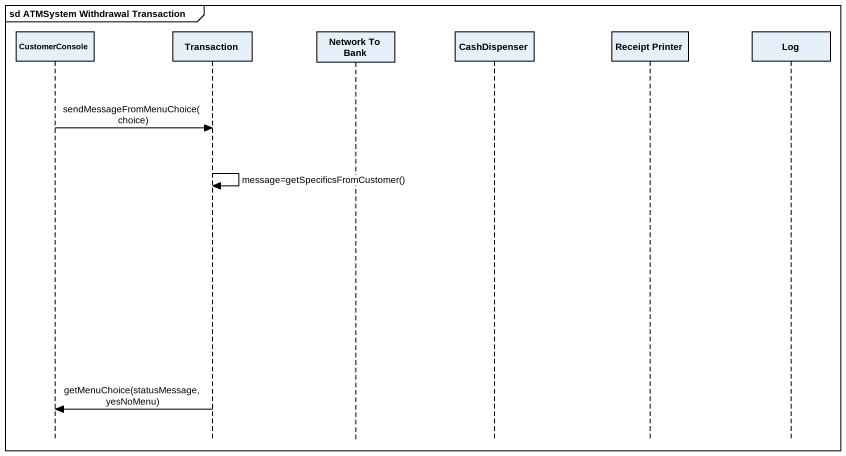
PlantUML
@startuml
mainframe sd ATMSystem Withdrawal Transaction
hide footbox
participant CustomerConsole
participant Transaction
participant "Network To Bank" as Network_To_Bank
participant CashDispenser
participant "Receipt Printer" as Receipt_Printer
participant Log

CustomerConsole -> Transaction : sendMessageFromMenuChoice(choice)
Transaction -> Transaction : message=getSpecificsFromCustomer()
Transaction -> CustomerConsole : getMenuChoice(statusMessage, yesNoMenu)
@enduml
